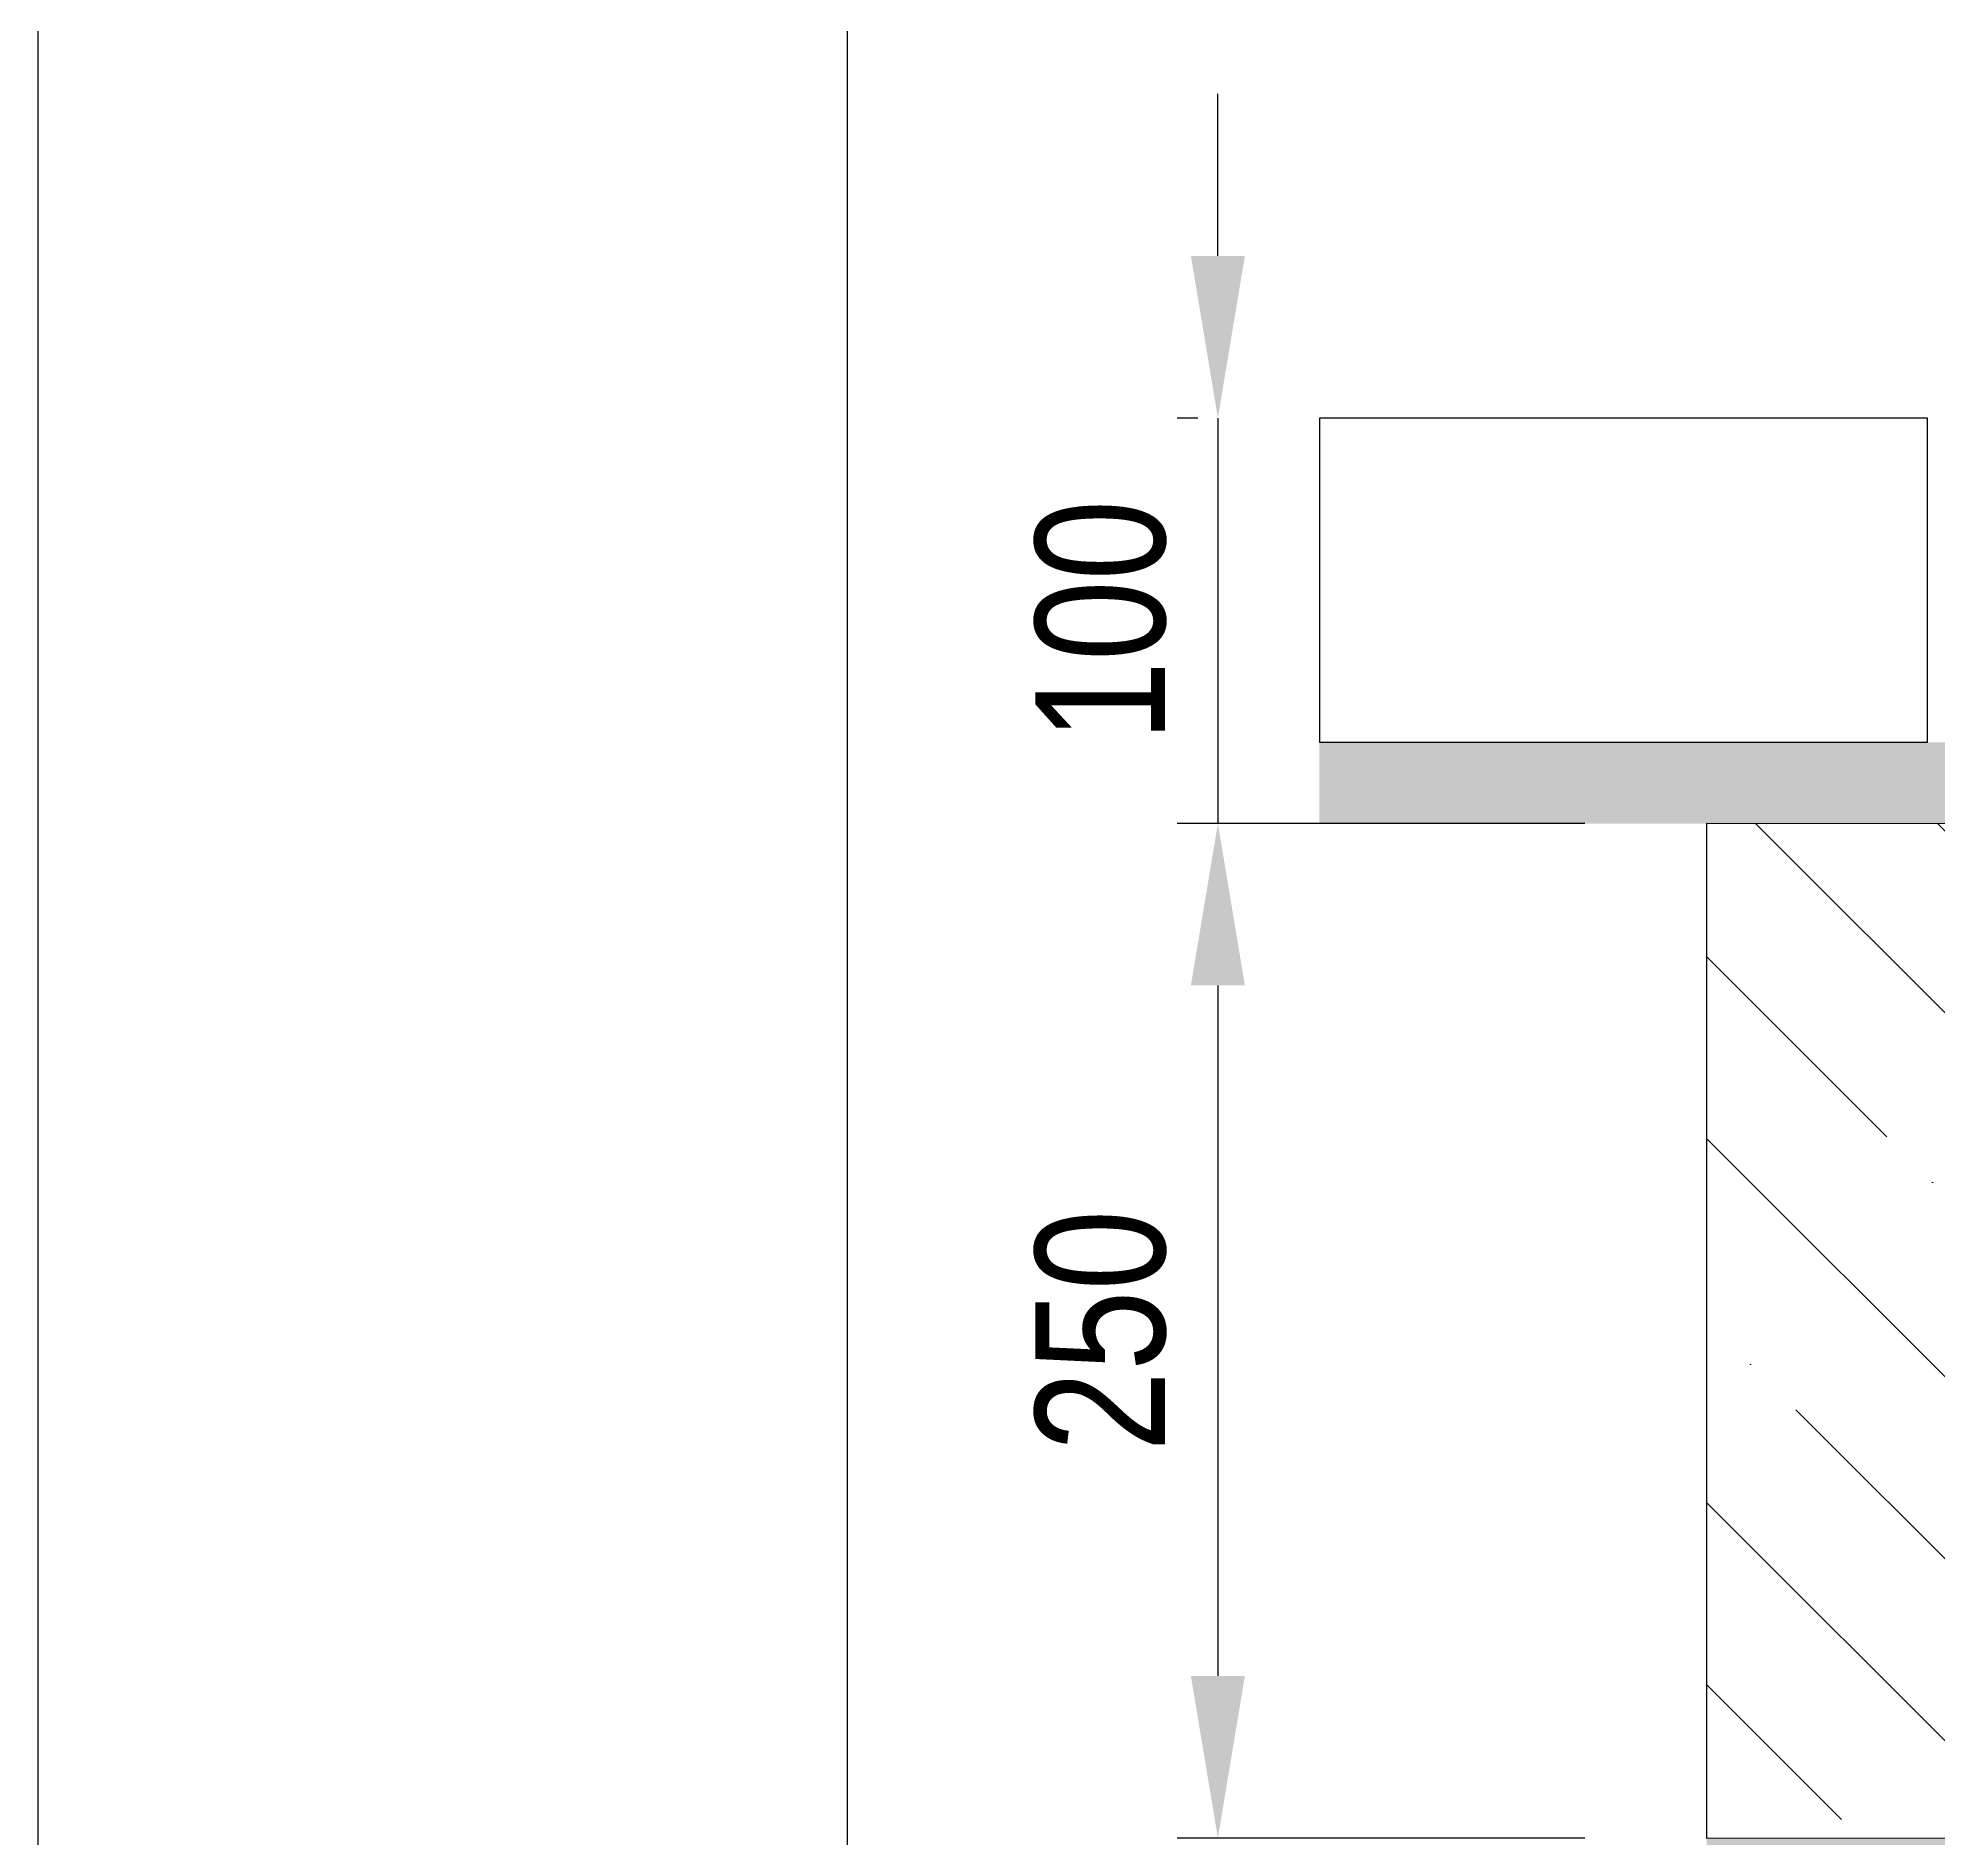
# Model space of a CAD drawing. Header units: millimetres. Extents: x 11758 to 17968, y 3782 to 8272.
# Drawn here: x 11758.3 to 12226.9, y 6357.9 to 6802 of the extents above; entities that cross this region are included whole.
import ezdxf

# ---------------------------------------------------------------- set-up
doc = ezdxf.new("R2010")
doc.units = ezdxf.units.MM
doc.header["$LTSCALE"] = 0.1
doc.layers.add('Nekreslit', color=6, linetype='Continuous', plot=False)
doc.layers.add('SRAFY', color=251, linetype='Continuous', lineweight=13)
doc.styles.add('SEACAD_Arial', font='arial.ttf', dxfattribs={"width": 0.8})
doc.dimstyles.new('ISO-25', dxfattribs={"dimtxt": 1.6, "dimasz": 2, "dimexe": 0.5, "dimexo": 1.5, "dimtad": 1, "dimdec": 0, "dimtxsty": 'SEACAD_Arial', "dimcen": 2, "dimadec": 0, "dimazin": 0, "dimtfac": 1, "dimtdec": 0, "dimtmove": 0, "dimatfit": 3, "dimfxl": 1, "dimarcsym": 0})

# ---------------------------------------------------------------- blocks, each defined once
blk = doc.blocks.new('*D14')
at = {"color": 0, "lineweight": -2, "transparency": 16777216}
for p, q in [((12049.26, 6748.25), (12049.26, 6788.25)), ((12044.3, 6708.25), (12039.26, 6708.25)), ((12049.26, 6708.25), (12049.26, 6608.25)), ((12139.8, 6608.25), (12039.26, 6608.25)), ((12049.26, 6568.25), (12049.26, 6528.25))]:
    blk.add_line(p, q, dxfattribs=at)
at = {"color": 0, "transparency": 16777216}
for points in [[(12042.6, 6748.25), (12055.93, 6748.25), (12049.26, 6708.25)], [(12042.6, 6568.25), (12055.93, 6568.25), (12049.26, 6608.25)]]:
    blk.add_solid(points, dxfattribs=at)
at = {"layer": 'Defpoints', "color": 0, "transparency": 16777216}
for p in [(12074.3, 6708.25), (12049.26, 6608.25), (12169.8, 6608.25)]:
    blk.add_point(p, dxfattribs=at)
at = {"color": 0, "transparency": 16777216, "insert": (12020.43, 6658.25), "char_height": 32, "attachment_point": 5, "rotation": 90, "style": 'SEACAD_Arial'}
blk.add_mtext('100', dxfattribs=at)
blk = doc.blocks.new('*D18')
at = {"color": 0, "lineweight": -2, "transparency": 16777216}
for p, q in [((12139.8, 6608.25), (12039.26, 6608.25)), ((12049.26, 6568.25), (12049.26, 6397.91)), ((12139.8, 6357.91), (12039.26, 6357.91))]:
    blk.add_line(p, q, dxfattribs=at)
at = {"color": 0, "transparency": 16777216}
for points in [[(12042.6, 6568.25), (12055.93, 6568.25), (12049.26, 6608.25)], [(12042.6, 6397.91), (12055.93, 6397.91), (12049.26, 6357.91)]]:
    blk.add_solid(points, dxfattribs=at)
at = {"layer": 'Defpoints', "color": 0, "transparency": 16777216}
for p in [(12169.8, 6608.25), (12049.26, 6357.91), (12169.8, 6357.91)]:
    blk.add_point(p, dxfattribs=at)
at = {"color": 0, "transparency": 16777216, "insert": (12020.43, 6483.08), "char_height": 32, "attachment_point": 5, "rotation": 90, "style": 'SEACAD_Arial'}
blk.add_mtext('250', dxfattribs=at)

msp = doc.modelspace()

# ---------------------------------------------------------------- hatches: boundary and pattern name
at = {"layer": 'SRAFY'}
h = msp.add_hatch(dxfattribs=at)
h.set_pattern_fill('AR-SAND', color=256, scale=0.5)
h.set_pattern_definition([(37.5, (5538.856, 1393.591), (-0.800016, 24.47066), [0, -19.304, 0, -21.59, 0, -20.6375]), (7.5, (5538.856, 1393.59), (22.47616, 35.84126), [0, -10.414, 0, -17.399, 0, -6.6675]), (327.5, (5523.235, 1393.591), (39.54962, 0.07186), [0, -6.35, 0, -22.86, 0, -29.845]), (317.5, (5523.235, 1393.59), (38.17782, 11.14647), [0, -3.175, 0, -14.986, 0, -17.145])])
h.paths.add_polyline_path([(12074.3, 6628.25), (12074.3, 6608.29), (12104.83, 6608.25), (12224.81, 6608.08), (12224.81, 6628.25)])
h.paths.add_polyline_path([(13464.3, 6607.9), (13464.3, 6628.25), (12224.81, 6628.25), (12224.81, 6608.08), (12354.81, 6607.9)])
h = msp.add_hatch(dxfattribs=at)
h.set_pattern_fill('ANSI35', color=256, scale=10, angle=90)
h.set_pattern_definition([(135, (5568.856, 1097.8), (-44.9013, -44.9013), []), (135, (5568.856, 1142.703), (-44.9013, -44.9013), [79.375, -15.875, 0, -15.875])])
h.paths.add_polyline_path([(12419.78, 6608.08), (12169.8, 6608.25), (12169.8, 6357.91), (12419.82, 6358.09)])
h = msp.add_hatch(dxfattribs=at)
h.set_pattern_fill('AR-SAND', color=256, scale=0.5)
h.set_pattern_definition([(37.5, (7468.933, -303.591), (-0.800016, 24.47066), [0, -19.304, 0, -21.59, 0, -20.6375]), (7.5, (7468.933, -303.59), (22.47616, 35.84126), [0, -10.414, 0, -17.399, 0, -6.6675]), (327.5, (7453.312, -303.59), (39.54962, 0.07186), [0, -6.35, 0, -22.86, 0, -29.845]), (317.5, (7453.31, -303.59), (38.17782, 11.14647), [0, -3.175, 0, -14.986, 0, -17.145])])
h.paths.add_polyline_path([(12419.82, 6357.9), (12169.8, 6357.91), (12169.8, 6287.92), (12419.82, 6287.91)])
h.paths.add_polyline_path([(13999.79, 6408.17), (14249.8, 6408.2), (14249.8, 6338.17), (13999.81, 6338.16)])

# ---------------------------------------------------------------- linework, layer by layer
at = {"color": 7, "linetype": 'Continuous'}
for p, q in [((12224.3, 6708.25), (12074.3, 6708.25)), ((12074.3, 6708.25), (12074.3, 6628.25)), ((12224.3, 6628.25), (12224.3, 6708.25)), ((12074.3, 6628.25), (12224.3, 6628.25))]:
    msp.add_line(p, q, dxfattribs=at)
msp.add_lwpolyline([(12169.8, 6357.91), (12419.82, 6358.09), (12419.78, 6608.08), (12169.8, 6608.25)], close=True)
at = {"layer": 'Nekreslit'}
for points in [[(11758.26, 3781.7), (17968.26, 3781.7), (17968.26, 8271.71), (11758.26, 8271.71)], [(11957.86, 3781.7), (16568.18, 3781.7), (16568.18, 7771.75), (11957.86, 7771.75)]]:
    msp.add_lwpolyline(points, close=True, dxfattribs=at)

# ---------------------------------------------------------------- dimensions: what is measured, and where the dimension line sits
for base, p1, p2, picture, middle in [((12049.26, 6608.25), (12074.3, 6708.25), (12169.8, 6608.25), '*D14', (12049.26, 6658.25)), ((12049.26, 6357.91), (12169.8, 6608.25), (12169.8, 6357.91), '*D18', (12049.26, 6483.08))]:
    dim = msp.add_linear_dim(base=base, p1=p1, p2=p2, angle=90, dimstyle='ISO-25')
    dim.commit()
    dim.dimension.update_dxf_attribs({"geometry": picture, "text_midpoint": middle, "dimtype": 160})

doc.saveas('drawing.dxf')
